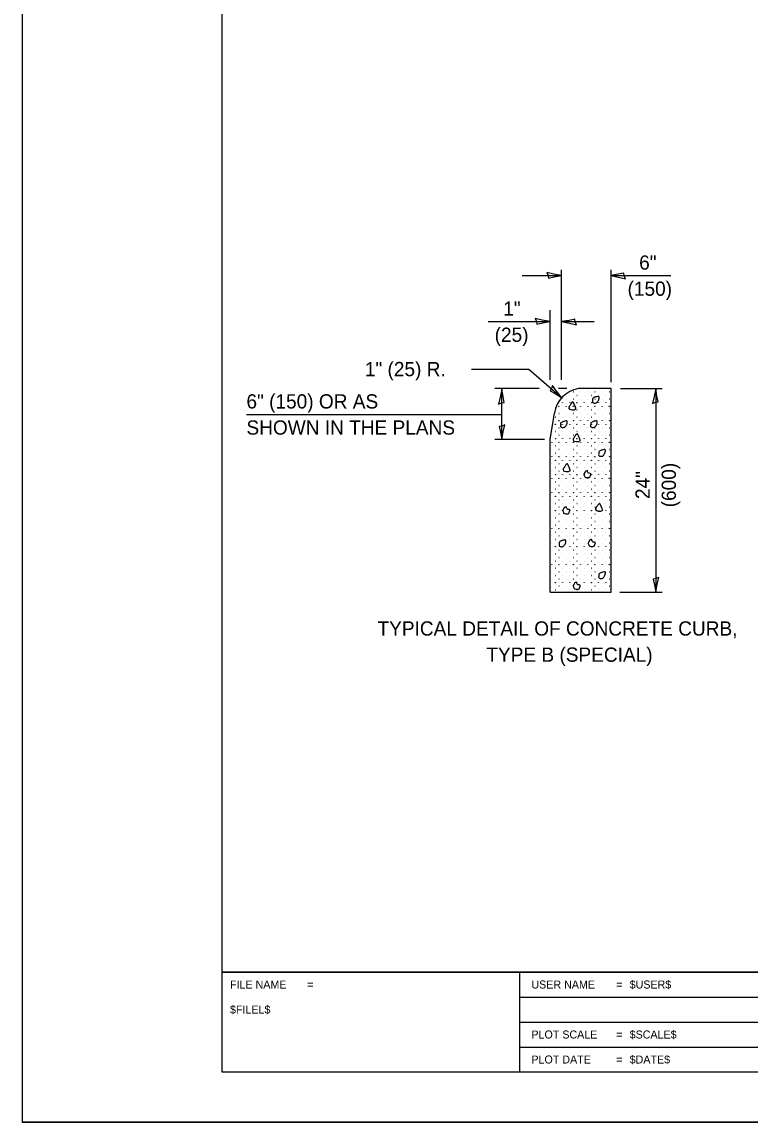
# Model space of a CAD drawing. Extents: x 99578 to 100258, y 100016 to 100456.
# Drawn here: x 99578.1 to 99723.7, y 100016.2 to 100236.2 of the extents above; entities that cross this region are included whole.
import ezdxf

# ---------------------------------------------------------------- set-up
doc = ezdxf.new("R2010")
doc.units = 0
for name, color, linetype in [('Design_PR_Face of Curb line', 7, 'Continuous'), ('Design_PR_Roadway Dimensions', 7, 'Continuous'), ('Design_PR_Roadway Notes', 7, 'Continuous'), ('Level 11', 7, 'Continuous'), ('Level 30', 7, 'Continuous'), ('Level 43', 7, 'Continuous'), ('Sheets_50 Reference Boundary', 7, 'Continuous'), ('Sheets_General Details', 7, 'Continuous'), ('Sheets_Printer Plotting Border', 7, 'Continuous')]:
    doc.layers.add(name, color=color, linetype=linetype)

msp = doc.modelspace()

# ---------------------------------------------------------------- linework, layer by layer
at = {"layer": 'Design_PR_Face of Curb line'}
for p, q in [((99695.91, 100162.91), (99689.36, 100162.91)), ((99695.91, 100122.19), (99695.91, 100162.91)), ((99683.69, 100152.73), (99684.56, 100158.02)), ((99683.69, 100122.19), (99683.69, 100152.73)), ((99683.69, 100122.19), (99695.91, 100122.19))]:
    msp.add_line(p, q, dxfattribs=at)
msp.add_arc((99690.38, 100157.11), 5.89, 99.9741, 171.0615, dxfattribs=at)
at = {"layer": 'Level 11'}
for points in [[(99688.22, 100160.24), (99687.92, 100159.96), (99687.56, 100159.4), (99687.39, 100159.05), (99688.81, 100158.84), (99688.58, 100159.63), (99688.26, 100160.23), (99688.21, 100160.26)], [(99693.25, 100161.33), (99692.79, 100161.24), (99692.59, 100161.17), (99692.33, 100161.02), (99692.18, 100160.85), (99692.19, 100160.62), (99692.15, 100160.27), (99692.24, 100160.12), (99692.48, 100160.02), (99692.76, 100160.01), (99692.99, 100160.1), (99693.18, 100160.29), (99693.34, 100160.53), (99693.46, 100160.83), (99693.49, 100161.02), (99693.49, 100161.23), (99693.36, 100161.36), (99693.26, 100161.35)], [(99686.87, 100156.45), (99686.42, 100156.36), (99686.21, 100156.29), (99685.95, 100156.14), (99685.8, 100155.97), (99685.81, 100155.74), (99685.77, 100155.39), (99685.86, 100155.24), (99686.1, 100155.15), (99686.38, 100155.14), (99686.61, 100155.22), (99686.8, 100155.41), (99686.96, 100155.66), (99687.07, 100155.96), (99687.11, 100156.14), (99687.11, 100156.35), (99686.99, 100156.48), (99686.88, 100156.47)], [(99692.87, 100156.45), (99692.42, 100156.36), (99692.22, 100156.29), (99691.96, 100156.14), (99691.81, 100155.97), (99691.82, 100155.74), (99691.77, 100155.39), (99691.86, 100155.24), (99692.11, 100155.15), (99692.39, 100155.14), (99692.61, 100155.22), (99692.8, 100155.41), (99692.97, 100155.65), (99693.08, 100155.96), (99693.11, 100156.14), (99693.11, 100156.35), (99692.99, 100156.48), (99692.89, 100156.47)], [(99689.09, 100153.86), (99688.8, 100153.58), (99688.43, 100153.02), (99688.27, 100152.67), (99689.69, 100152.46), (99689.45, 100153.25), (99689.14, 100153.85), (99689.08, 100153.88)], [(99694.5, 100150.7), (99694.04, 100150.61), (99693.84, 100150.54), (99693.58, 100150.39), (99693.43, 100150.22), (99693.44, 100149.98), (99693.4, 100149.64), (99693.49, 100149.48), (99693.73, 100149.39), (99694.01, 100149.38), (99694.24, 100149.47), (99694.43, 100149.66), (99694.59, 100149.9), (99694.71, 100150.2), (99694.74, 100150.39), (99694.74, 100150.6), (99694.61, 100150.73), (99694.51, 100150.72)], [(99687.09, 100147.86), (99686.79, 100147.57), (99686.43, 100147.01), (99686.27, 100146.67), (99687.68, 100146.46), (99687.46, 100147.25), (99687.14, 100147.85), (99687.08, 100147.88)], [(99691.15, 100146.5), (99690.73, 100146.3), (99690.61, 100146.11), (99690.43, 100145.8), (99690.52, 100145.58), (99690.61, 100145.24), (99690.99, 100145.12), (99691.35, 100145.11), (99691.64, 100145.18), (99691.75, 100145.5), (99691.87, 100145.88), (99691.44, 100145.99), (99691.15, 100146.48)], [(99693.57, 100139.94), (99693.27, 100139.66), (99692.91, 100139.1), (99692.74, 100138.75), (99694.16, 100138.54), (99693.93, 100139.33), (99693.61, 100139.93), (99693.56, 100139.96)], [(99686.93, 100139.27), (99686.52, 100139.07), (99686.39, 100138.88), (99686.22, 100138.57), (99686.3, 100138.35), (99686.39, 100138.01), (99686.77, 100137.89), (99687.13, 100137.88), (99687.42, 100137.95), (99687.53, 100138.28), (99687.65, 100138.66), (99687.22, 100138.76), (99686.93, 100139.25)], [(99686.58, 100132.61), (99686.12, 100132.52), (99685.92, 100132.45), (99685.66, 100132.3), (99685.51, 100132.13), (99685.53, 100131.89), (99685.48, 100131.55), (99685.57, 100131.39), (99685.81, 100131.3), (99686.1, 100131.29), (99686.32, 100131.37), (99686.51, 100131.57), (99686.67, 100131.81), (99686.79, 100132.11), (99686.82, 100132.3), (99686.82, 100132.51), (99686.69, 100132.64), (99686.59, 100132.63)], [(99692.02, 100132.74), (99691.6, 100132.54), (99691.47, 100132.35), (99691.3, 100132.04), (99691.38, 100131.82), (99691.47, 100131.48), (99691.86, 100131.36), (99692.22, 100131.35), (99692.51, 100131.42), (99692.62, 100131.74), (99692.74, 100132.12), (99692.31, 100132.23), (99692.02, 100132.72)], [(99694.5, 100126.25), (99694.04, 100126.16), (99693.84, 100126.09), (99693.58, 100125.94), (99693.43, 100125.77), (99693.44, 100125.54), (99693.4, 100125.19), (99693.49, 100125.04), (99693.73, 100124.94), (99694.01, 100124.93), (99694.24, 100125.02), (99694.43, 100125.21), (99694.59, 100125.45), (99694.71, 100125.75), (99694.74, 100125.94), (99694.74, 100126.15), (99694.61, 100126.28), (99694.51, 100126.27)], [(99689.01, 100124.19), (99688.6, 100123.99), (99688.47, 100123.79), (99688.3, 100123.49), (99688.38, 100123.27), (99688.47, 100122.92), (99688.85, 100122.81), (99689.21, 100122.8), (99689.5, 100122.87), (99689.61, 100123.19), (99689.73, 100123.57), (99689.3, 100123.68), (99689.01, 100124.16)]]:
    msp.add_spline(points, degree=3, dxfattribs=at)
at = {"layer": 'Level 30'}
for centre in [(99688.34, 100162.25), (99689.78, 100162.25), (99691.22, 100162.25), (99692.66, 100162.25), (99694.1, 100162.25), (99695.54, 100162.25), (99686.18, 100160.09), (99686.9, 100160.81), (99687.62, 100161.53), (99687.62, 100160.09), (99688.34, 100160.81), (99689.06, 100161.53), (99689.06, 100160.09), (99689.78, 100160.81), (99690.5, 100161.53), (99690.5, 100160.09), (99691.22, 100160.81), (99691.94, 100161.53), (99691.94, 100160.09), (99692.66, 100160.81), (99693.38, 100161.53), (99693.38, 100160.09), (99694.1, 100160.81), (99694.82, 100161.53), (99694.82, 100160.09), (99695.54, 100160.81), (99684.74, 100157.21), (99685.46, 100159.37), (99685.46, 100157.93), (99686.18, 100158.65), (99686.18, 100157.21), (99686.9, 100159.37), (99686.9, 100157.93), (99687.62, 100158.65), (99687.62, 100157.21), (99688.34, 100159.37), (99688.34, 100157.93), (99689.06, 100158.65), (99689.06, 100157.21), (99689.78, 100159.37), (99689.78, 100157.93), (99690.5, 100158.65), (99690.5, 100157.21), (99691.22, 100159.37), (99691.22, 100157.93), (99691.94, 100158.65), (99691.94, 100157.21), (99692.66, 100159.37), (99692.66, 100157.93), (99693.38, 100158.65), (99693.38, 100157.21), (99694.1, 100159.37), (99694.1, 100157.93), (99694.82, 100158.65), (99694.82, 100157.21), (99695.54, 100159.37), (99695.54, 100157.93), (99684.74, 100155.77), (99685.46, 100156.49), (99685.46, 100155.05), (99686.18, 100155.77), (99686.9, 100156.49), (99686.9, 100155.05), (99687.62, 100155.77), (99688.34, 100156.49), (99688.34, 100155.05), (99689.06, 100155.77), (99689.78, 100156.49), (99689.78, 100155.05), (99690.5, 100155.77), (99691.22, 100156.49), (99691.22, 100155.05), (99691.94, 100155.77), (99692.66, 100156.49), (99692.66, 100155.05), (99693.38, 100155.77), (99694.1, 100156.49), (99694.1, 100155.05), (99694.82, 100155.77), (99695.54, 100156.49), (99695.54, 100155.05), (99684.02, 100153.61), (99684.74, 100154.33), (99684.74, 100152.89), (99685.46, 100153.61), (99686.18, 100154.33), (99686.18, 100152.89), (99686.9, 100153.61), (99687.62, 100154.33), (99687.62, 100152.89), (99688.34, 100153.61), (99689.06, 100154.33), (99689.06, 100152.89), (99689.78, 100153.61), (99690.5, 100154.33), (99690.5, 100152.89), (99691.22, 100153.61), (99691.94, 100154.33), (99691.94, 100152.89), (99692.66, 100153.61), (99693.38, 100154.33), (99693.38, 100152.89), (99694.1, 100153.61), (99694.82, 100154.33), (99694.82, 100152.89), (99695.54, 100153.61), (99684.02, 100152.17), (99684.02, 100150.73), (99684.74, 100151.45), (99685.46, 100152.17), (99685.46, 100150.73), (99686.18, 100151.45), (99686.9, 100152.17), (99686.9, 100150.73), (99687.62, 100151.45), (99688.34, 100152.17), (99688.34, 100150.73), (99689.06, 100151.45), (99689.78, 100152.17), (99689.78, 100150.73), (99690.5, 100151.45), (99691.22, 100152.17), (99691.22, 100150.73), (99691.94, 100151.45), (99692.66, 100152.17), (99692.66, 100150.73), (99693.38, 100151.45), (99694.1, 100152.17), (99694.1, 100150.73), (99694.82, 100151.45), (99695.54, 100152.17), (99695.54, 100150.73), (99684.02, 100149.29), (99684.74, 100150.01), (99684.74, 100148.57), (99685.46, 100149.29), (99686.18, 100150.01), (99686.18, 100148.57), (99686.9, 100149.29), (99687.62, 100150.01), (99687.62, 100148.57), (99688.34, 100149.29), (99689.06, 100150.01), (99689.06, 100148.57), (99689.78, 100149.29), (99690.5, 100150.01), (99690.5, 100148.57), (99691.22, 100149.29), (99691.94, 100150.01), (99691.94, 100148.57), (99692.66, 100149.29), (99693.38, 100150.01), (99693.38, 100148.57), (99694.1, 100149.29), (99694.82, 100150.01), (99694.82, 100148.57), (99695.54, 100149.29), (99684.02, 100147.85), (99684.02, 100146.41), (99684.74, 100147.13), (99685.46, 100147.85), (99685.46, 100146.41), (99686.18, 100147.13), (99686.9, 100147.85), (99686.9, 100146.41), (99687.62, 100147.13), (99688.34, 100147.85), (99688.34, 100146.41), (99689.06, 100147.13), (99689.78, 100147.85), (99689.78, 100146.41), (99690.5, 100147.13), (99691.22, 100147.85), (99691.22, 100146.41), (99691.94, 100147.13), (99692.66, 100147.85), (99692.66, 100146.41), (99693.38, 100147.13), (99694.1, 100147.85), (99694.1, 100146.41), (99694.82, 100147.13), (99695.54, 100147.85), (99695.54, 100146.41), (99684.02, 100144.97), (99684.74, 100145.69), (99684.74, 100144.25), (99685.46, 100144.97), (99686.18, 100145.69), (99686.18, 100144.25), (99686.9, 100144.97), (99687.62, 100145.69), (99687.62, 100144.25), (99688.34, 100144.97), (99689.06, 100145.69), (99689.06, 100144.25), (99689.78, 100144.97), (99690.5, 100145.69), (99690.5, 100144.25), (99691.22, 100144.97), (99691.94, 100145.69), (99691.94, 100144.25), (99692.66, 100144.97), (99693.38, 100145.69), (99693.38, 100144.25), (99694.1, 100144.97), (99694.82, 100145.69), (99694.82, 100144.25), (99695.54, 100144.97), (99684.02, 100143.53), (99684.02, 100142.09), (99684.74, 100142.81), (99685.46, 100143.53), (99685.46, 100142.09), (99686.18, 100142.81), (99686.9, 100143.53), (99686.9, 100142.09), (99687.62, 100142.81), (99688.34, 100143.53), (99688.34, 100142.09), (99689.06, 100142.81), (99689.78, 100143.53), (99689.78, 100142.09), (99690.5, 100142.81), (99691.22, 100143.53), (99691.22, 100142.09), (99691.94, 100142.81), (99692.66, 100143.53), (99692.66, 100142.09), (99693.38, 100142.81), (99694.1, 100143.53), (99694.1, 100142.09), (99694.82, 100142.81), (99695.54, 100143.53), (99695.54, 100142.09), (99684.02, 100140.65), (99684.74, 100141.37), (99684.74, 100139.94), (99685.46, 100140.65), (99686.18, 100141.37), (99686.18, 100139.94), (99686.9, 100140.65), (99687.62, 100141.37), (99687.62, 100139.94), (99688.34, 100140.65), (99689.06, 100141.37), (99689.06, 100139.94), (99689.78, 100140.65), (99690.5, 100141.37), (99690.5, 100139.94), (99691.22, 100140.65), (99691.94, 100141.37), (99691.94, 100139.94), (99692.66, 100140.65), (99693.38, 100141.37), (99693.38, 100139.94), (99694.1, 100140.65), (99694.82, 100141.37), (99694.82, 100139.94), (99695.54, 100140.65), (99684.02, 100139.22), (99684.02, 100137.78), (99684.74, 100138.5), (99685.46, 100139.22), (99685.46, 100137.78), (99686.18, 100138.5), (99686.9, 100139.22), (99686.9, 100137.78), (99687.62, 100138.5), (99688.34, 100139.22), (99688.34, 100137.78), (99689.06, 100138.5), (99689.78, 100139.22), (99689.78, 100137.78), (99690.5, 100138.5), (99691.22, 100139.22), (99691.22, 100137.78), (99691.94, 100138.5), (99692.66, 100139.22), (99692.66, 100137.78), (99693.38, 100138.5), (99694.1, 100139.22), (99694.1, 100137.78), (99694.82, 100138.5), (99695.54, 100139.22), (99695.54, 100137.78), (99684.02, 100136.34), (99684.74, 100137.06), (99684.74, 100135.62), (99685.46, 100136.34), (99686.18, 100137.06), (99686.18, 100135.62), (99686.9, 100136.34), (99687.62, 100137.06), (99687.62, 100135.62), (99688.34, 100136.34), (99689.06, 100137.06), (99689.06, 100135.62), (99689.78, 100136.34), (99690.5, 100137.06), (99690.5, 100135.62), (99691.22, 100136.34), (99691.94, 100137.06), (99691.94, 100135.62), (99692.66, 100136.34), (99693.38, 100137.06), (99693.38, 100135.62), (99694.1, 100136.34), (99694.82, 100137.06), (99694.82, 100135.62), (99695.54, 100136.34), (99684.02, 100134.9), (99684.02, 100133.46), (99684.74, 100134.18), (99685.46, 100134.9), (99685.46, 100133.46), (99686.18, 100134.18), (99686.9, 100134.9), (99686.9, 100133.46), (99687.62, 100134.18), (99688.34, 100134.9), (99688.34, 100133.46), (99689.06, 100134.18), (99689.78, 100134.9), (99689.78, 100133.46), (99690.5, 100134.18), (99691.22, 100134.9), (99691.22, 100133.46), (99691.94, 100134.18), (99692.66, 100134.9), (99692.66, 100133.46), (99693.38, 100134.18), (99694.1, 100134.9), (99694.1, 100133.46), (99694.82, 100134.18), (99695.54, 100134.9), (99695.54, 100133.46), (99684.02, 100132.02), (99684.74, 100132.74), (99684.74, 100131.3), (99685.46, 100132.02), (99686.18, 100132.74), (99686.18, 100131.3), (99686.9, 100132.02), (99687.62, 100132.74), (99687.62, 100131.3), (99688.34, 100132.02), (99689.06, 100132.74), (99689.06, 100131.3), (99689.78, 100132.02), (99690.5, 100132.74), (99690.5, 100131.3), (99691.22, 100132.02), (99691.94, 100132.74), (99691.94, 100131.3), (99692.66, 100132.02), (99693.38, 100132.74), (99693.38, 100131.3), (99694.1, 100132.02), (99694.82, 100132.74), (99694.82, 100131.3), (99695.54, 100132.02), (99684.02, 100130.58), (99684.02, 100129.14), (99684.74, 100129.86), (99685.46, 100130.58), (99685.46, 100129.14), (99686.18, 100129.86), (99686.9, 100130.58), (99686.9, 100129.14), (99687.62, 100129.86), (99688.34, 100130.58), (99688.34, 100129.14), (99689.06, 100129.86), (99689.78, 100130.58), (99689.78, 100129.14), (99690.5, 100129.86), (99691.22, 100130.58), (99691.22, 100129.14), (99691.94, 100129.86), (99692.66, 100130.58), (99692.66, 100129.14), (99693.38, 100129.86), (99694.1, 100130.58), (99694.1, 100129.14), (99694.82, 100129.86), (99695.54, 100130.58), (99695.54, 100129.14), (99684.02, 100127.7), (99684.74, 100128.42), (99684.74, 100126.98), (99685.46, 100127.7), (99686.18, 100128.42), (99686.18, 100126.98), (99686.9, 100127.7), (99687.62, 100128.42), (99687.62, 100126.98), (99688.34, 100127.7), (99689.06, 100128.42), (99689.06, 100126.98), (99689.78, 100127.7), (99690.5, 100128.42), (99690.5, 100126.98), (99691.22, 100127.7), (99691.94, 100128.42), (99691.94, 100126.98), (99692.66, 100127.7), (99693.38, 100128.42), (99693.38, 100126.98), (99694.1, 100127.7), (99694.82, 100128.42), (99694.82, 100126.98), (99695.54, 100127.7), (99684.02, 100126.26), (99684.02, 100124.82), (99684.74, 100125.54), (99685.46, 100126.26), (99685.46, 100124.82), (99686.18, 100125.54), (99686.9, 100126.26), (99686.9, 100124.82), (99687.62, 100125.54), (99688.34, 100126.26), (99688.34, 100124.82), (99689.06, 100125.54), (99689.78, 100126.26), (99689.78, 100124.82), (99690.5, 100125.54), (99691.22, 100126.26), (99691.22, 100124.82), (99691.94, 100125.54), (99692.66, 100126.26), (99692.66, 100124.82), (99693.38, 100125.54), (99694.1, 100126.26), (99694.1, 100124.82), (99694.82, 100125.54), (99695.54, 100126.26), (99695.54, 100124.82), (99684.02, 100123.38), (99684.74, 100124.1), (99684.74, 100122.66), (99685.46, 100123.38), (99686.18, 100124.1), (99686.18, 100122.66), (99686.9, 100123.38), (99687.62, 100124.1), (99687.62, 100122.66), (99688.34, 100123.38), (99689.06, 100124.1), (99689.06, 100122.66), (99689.78, 100123.38), (99690.5, 100124.1), (99690.5, 100122.66), (99691.22, 100123.38), (99691.94, 100124.1), (99691.94, 100122.66), (99692.66, 100123.38), (99693.38, 100124.1), (99693.38, 100122.66), (99694.1, 100123.38), (99694.82, 100124.1), (99694.82, 100122.66), (99695.54, 100123.38)]:
    msp.add_circle(centre, 0.0102, dxfattribs=at)
at = {"layer": 'Level 43'}
for p, q in [((99686, 100164.68), (99686, 100186.65)), ((99695.91, 100164.23), (99695.91, 100186.65)), ((99678.13, 100185.51), (99686, 100185.51)), ((99695.79, 100185.51), (99707.86, 100185.51)), ((99683.69, 100164.68), (99683.69, 100178.57)), ((99671.33, 100176.3), (99683.69, 100176.3)), ((99686, 100176.3), (99692.51, 100176.3)), ((99667.95, 100166.81), (99679.43, 100166.81)), ((99679.43, 100166.81), (99686, 100161.12)), ((99681.5, 100162.91), (99672.63, 100162.91)), ((99674.02, 100152.69), (99674.02, 100162.79)), ((99687.02, 100162.91), (99685.4, 100162.91)), ((99697.74, 100162.91), (99706.08, 100162.91)), ((99704.81, 100162.91), (99704.81, 100122.19)), ((99622.96, 100157.74), (99674.02, 100157.74)), ((99682.54, 100152.73), (99672.63, 100152.73)), ((99697.63, 100122.19), (99706.08, 100122.19))]:
    msp.add_line(p, q, dxfattribs=at)
for points in [[(99683.03, 100186.13), (99683.27, 100185.56), (99683.36, 100185.01), (99684.51, 100185.25), (99686, 100185.51), (99684.41, 100185.8)], [(99698.76, 100184.89), (99698.52, 100185.46), (99698.42, 100186), (99697.28, 100185.77), (99695.79, 100185.51), (99697.37, 100185.22)], [(99680.72, 100176.92), (99680.96, 100176.35), (99681.06, 100175.8), (99682.21, 100176.04), (99683.69, 100176.3), (99682.11, 100176.59)], [(99688.96, 100175.68), (99688.72, 100176.25), (99688.63, 100176.79), (99687.48, 100176.56), (99686, 100176.3), (99687.58, 100176.01)], [(99673.4, 100159.82), (99673.97, 100160.06), (99674.52, 100160.16), (99674.28, 100161.3), (99674.02, 100162.79), (99673.73, 100161.2)], [(99684.16, 100163.53), (99683.97, 100162.95), (99683.68, 100162.47), (99684.71, 100161.9), (99686, 100161.12), (99684.99, 100162.38)], [(99704.18, 100159.94), (99704.75, 100160.18), (99705.3, 100160.27), (99705.06, 100161.42), (99704.81, 100162.91), (99704.52, 100161.32)], [(99674.64, 100155.66), (99674.07, 100155.42), (99673.53, 100155.32), (99673.77, 100154.17), (99674.02, 100152.69), (99674.31, 100154.27)], [(99705.43, 100125.16), (99704.86, 100124.92), (99704.31, 100124.83), (99704.55, 100123.68), (99704.81, 100122.19), (99705.09, 100123.78)]]:
    msp.add_lwpolyline(points, close=True, dxfattribs=at)
at = {"layer": 'Sheets_50 Reference Boundary'}
msp.add_lwpolyline([(99618.07, 100446.23), (100248.07, 100446.23), (100248.07, 100046.23), (99618.07, 100046.23)], close=True, dxfattribs=at)
at = {"layer": 'Sheets_General Details'}
for p, q in [((99578.07, 100456.23), (99578.07, 100016.23)), ((99618.07, 100046.23), (100248.07, 100046.23)), ((99677.55, 100046.23), (99677.55, 100026.23)), ((99677.55, 100041.23), (99861.55, 100041.23)), ((99677.55, 100036.23), (99861.55, 100036.23)), ((99677.55, 100031.23), (99861.55, 100031.23)), ((100258.07, 100016.23), (99578.07, 100016.23))]:
    msp.add_line(p, q, dxfattribs=at)
msp.add_lwpolyline([(99618.07, 100446.23), (100248.07, 100446.23), (100248.07, 100026.23), (99618.07, 100026.23)], close=True, dxfattribs=at)
at = {"layer": 'Sheets_Printer Plotting Border'}
msp.add_lwpolyline([(99578.07, 100016.23), (100258.07, 100016.23), (100258.07, 100456.23), (99578.07, 100456.23)], close=True, dxfattribs=at)

# ---------------------------------------------------------------- texts
at = {"layer": 'Design_PR_Roadway Dimensions'}
for s, p in [('6"', (99701.5, 100186.7)), ('(150)', (99699.18, 100181.47)), ('1"', (99674.32, 100177.49)), ('(25)', (99672.6, 100172.26)), ('1" (25) R.', (99646.64, 100165.39)), ('6" (150) OR AS', (99622.96, 100158.93)), ('SHOWN IN THE PLANS', (99622.96, 100153.7))]:
    msp.add_text(s, height=2.85, dxfattribs=at).set_placement(p)
for s, p in [('24"', (99703.62, 100140.82)), ('(600)', (99708.85, 100139.17))]:
    msp.add_text(s, height=2.85, rotation=90, dxfattribs=at).set_placement(p)
at = {"layer": 'Design_PR_Roadway Notes'}
for s, p in [('TYPICAL DETAIL OF CONCRETE CURB,', (99649.17, 100113.51)), ('TYPE B (SPECIAL)', (99670.94, 100108.28))]:
    msp.add_text(s, height=2.85, dxfattribs=at).set_placement(p)
at = {"layer": 'Sheets_General Details'}
for s, p in [('FILE NAME', (99619.67, 100042.93)), ('=', (99635.12, 100042.93)), ('USER NAME', (99679.95, 100042.93)), ('=', (99696.91, 100042.93)), ('$USER$', (99699.6, 100042.93)), ('$FILEL$', (99619.67, 100037.93)), ('PLOT SCALE', (99679.95, 100032.93)), ('=', (99696.91, 100032.93)), ('$SCALE$', (99699.6, 100032.93)), ('$DATE$', (99699.6, 100027.93)), ('PLOT DATE', (99679.95, 100027.93)), ('=', (99696.91, 100027.93))]:
    msp.add_text(s, height=1.6, rotation=360, dxfattribs=at).set_placement(p)

doc.saveas('drawing.dxf')
